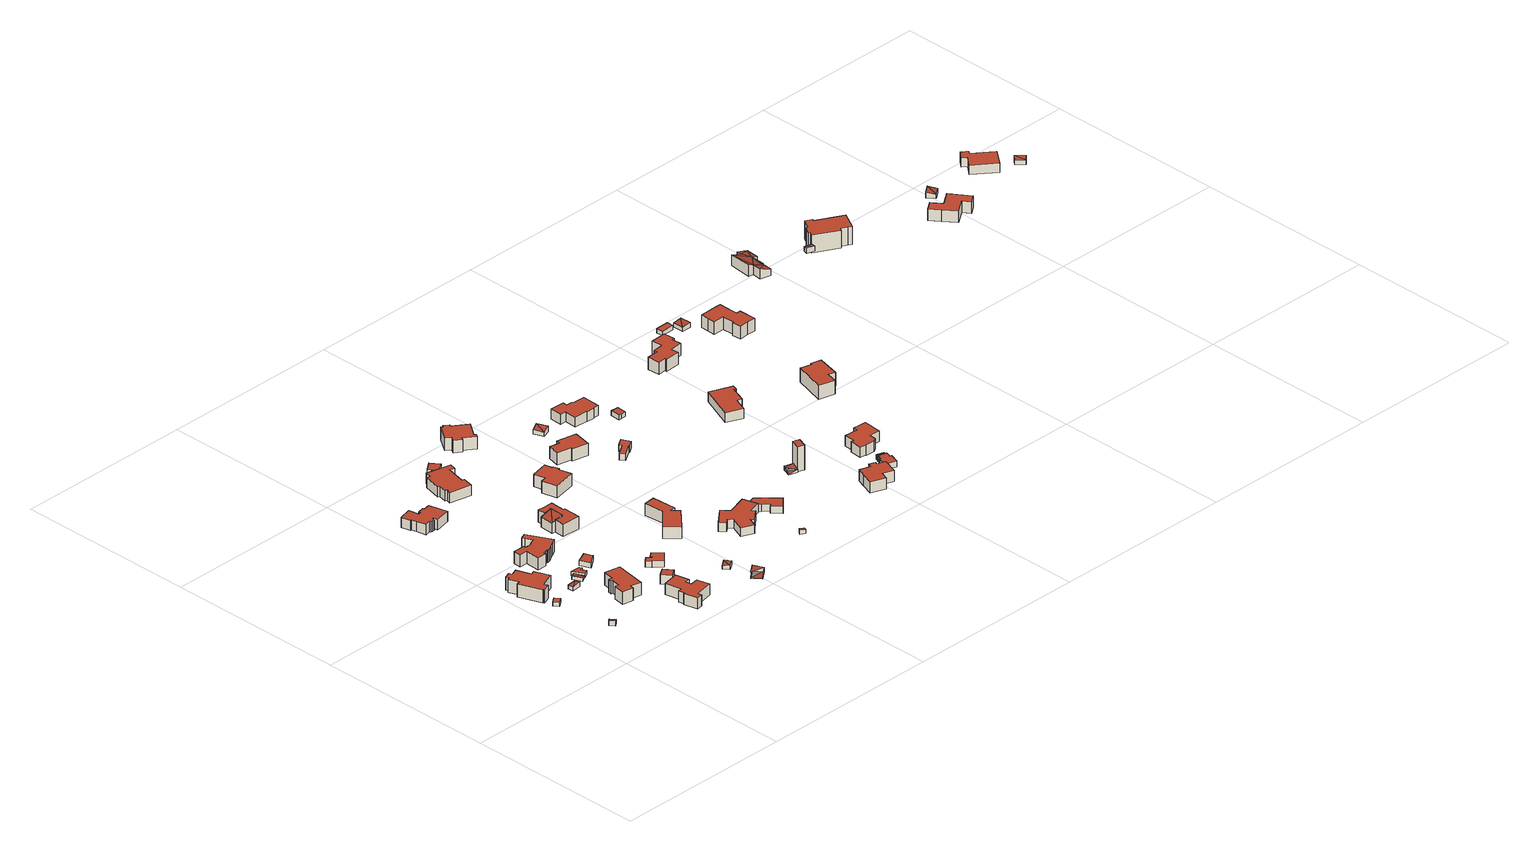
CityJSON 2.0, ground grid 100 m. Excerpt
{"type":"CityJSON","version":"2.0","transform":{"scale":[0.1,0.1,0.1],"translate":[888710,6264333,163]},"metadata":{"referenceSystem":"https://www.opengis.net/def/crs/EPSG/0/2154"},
"CityObjects":{
"building1":{"type":"Building","attributes":{"class":"Building"},"children":["building1-1"]},
"building1-1":{"type":"BuildingPart","parents":["building1"],"geometry":[{"type":"Solid","lod":"2.2","boundaries":[[[[0,1,2]],[[3,2,1]],[[4,5,6,7]],[[3,1,6,7]],[[1,0,5,6]],[[0,2,4,5]],[[2,3,7,4]]]],"semantics":{"surfaces":[{"type":"RoofSurface","rf_azimuth":34.79,"rf_slope":17.18},{"type":"GroundSurface"},{"type":"WallSurface","on_footprint_edge":true}],"values":[[0,0,1,2,2,2,2]]}}]},
"building2":{"type":"Building","attributes":{"class":"Building"},"children":["building2-1"]},
"building2-1":{"type":"BuildingPart","parents":["building2"],"geometry":[{"type":"Solid","lod":"2.2","boundaries":[[[[8,9,10,11]],[[12,13,14,15]],[[15,14,10,11]],[[14,13,9,10]],[[13,12,8,9]],[[12,15,11,8]]]],"semantics":{"surfaces":[{"type":"GroundSurface"},{"type":"RoofSurface"},{"type":"WallSurface","on_footprint_edge":true}],"values":[[0,1,2,2,2,2]]}}]},
"building3":{"type":"Building","attributes":{"class":"Building"},"children":["building3-1"]},
"building3-1":{"type":"BuildingPart","parents":["building3"],"geometry":[{"type":"Solid","lod":"2.2","boundaries":[[[[16,17,18,19,20,21,22,23,24,25,26,27,28,29,30,31,32]],[[33,34,35,36,37,38,39,40,41,42,43,44,45,46,47,48,49]],[[49,48,31,32]],[[48,47,30,31]],[[47,46,29,30]],[[46,45,28,29]],[[45,44,27,28]],[[44,43,26,27]],[[43,42,25,26]],[[42,41,24,25]],[[41,40,23,24]],[[40,39,22,23]],[[39,38,21,22]],[[38,37,20,21]],[[37,36,19,20]],[[36,35,18,19]],[[35,34,17,18]],[[34,33,16,17]],[[33,49,32,16]]]],"semantics":{"surfaces":[{"type":"GroundSurface"},{"type":"RoofSurface"},{"type":"WallSurface","on_footprint_edge":true}],"values":[[0,1,2,2,2,2,2,2,2,2,2,2,2,2,2,2,2,2,2]]}}]},
"building4":{"type":"Building","attributes":{"class":"Building"},"children":["building4-1"]},
"building4-1":{"type":"BuildingPart","parents":["building4"],"geometry":[{"type":"Solid","lod":"2.2","boundaries":[[[[50,51,52]],[[53,50,52]],[[54,55,56,57]],[[52,51,56,57]],[[51,50,55,56]],[[50,53,54,55]],[[53,52,57,54]]]],"semantics":{"surfaces":[{"type":"RoofSurface","rf_azimuth":26.37,"rf_slope":1.78},{"type":"GroundSurface"},{"type":"WallSurface","on_footprint_edge":true}],"values":[[0,0,1,2,2,2,2]]}}]},
"building5":{"type":"Building","attributes":{"class":"Building"},"children":["building5-1"]},
"building5-1":{"type":"BuildingPart","parents":["building5"],"geometry":[{"type":"Solid","lod":"2.2","boundaries":[[[[58,59,60,61,62,63,64,65,66,67,68,69]],[[70,71,72,73,74,75,76,77,78,79,80,81]],[[81,80,68,69]],[[80,79,67,68]],[[79,78,66,67]],[[78,77,65,66]],[[77,76,64,65]],[[76,75,63,64]],[[75,74,62,63]],[[74,73,61,62]],[[73,72,60,61]],[[72,71,59,60]],[[71,70,58,59]],[[70,81,69,58]]]],"semantics":{"surfaces":[{"type":"GroundSurface"},{"type":"RoofSurface"},{"type":"WallSurface","on_footprint_edge":true}],"values":[[0,1,2,2,2,2,2,2,2,2,2,2,2,2]]}}]},
"building6":{"type":"Building","attributes":{"class":"Building"},"children":["building6-1"]},
"building6-1":{"type":"BuildingPart","parents":["building6"],"geometry":[{"type":"Solid","lod":"2.2","boundaries":[[[[82,83,84]],[[85,84,83]],[[86,87,88,89]],[[85,83,88,89]],[[83,82,87,88]],[[82,84,86,87]],[[84,85,89,86]]]],"semantics":{"surfaces":[{"type":"RoofSurface","rf_azimuth":24.28,"rf_slope":8.57},{"type":"GroundSurface"},{"type":"WallSurface","on_footprint_edge":true}],"values":[[0,0,1,2,2,2,2]]}}]},
"building7":{"type":"Building","attributes":{"class":"Building"},"children":["building7-1"]},
"building7-1":{"type":"BuildingPart","parents":["building7"],"geometry":[{"type":"Solid","lod":"2.2","boundaries":[[[[90,91,92,93,94,95,96]],[[97,98,99,100,101,102,103]],[[103,102,95,96]],[[102,101,94,95]],[[101,100,93,94]],[[100,99,92,93]],[[99,98,91,92]],[[98,97,90,91]],[[97,103,96,90]]]],"semantics":{"surfaces":[{"type":"GroundSurface"},{"type":"RoofSurface"},{"type":"WallSurface","on_footprint_edge":true}],"values":[[0,1,2,2,2,2,2,2,2]]}}]},
"building8":{"type":"Building","attributes":{"class":"Building"},"children":["building8-1"]},
"building8-1":{"type":"BuildingPart","parents":["building8"],"geometry":[{"type":"Solid","lod":"2.2","boundaries":[[[[104,105,106,107,108,109,110,111,112,113,114,115,116,117]],[[118,119,120,121,122,123,124,125,126,127,128,129,130,131]],[[131,130,116,117]],[[130,129,115,116]],[[129,128,114,115]],[[128,127,113,114]],[[127,126,112,113]],[[126,125,111,112]],[[125,124,110,111]],[[124,123,109,110]],[[123,122,108,109]],[[122,121,107,108]],[[121,120,106,107]],[[120,119,105,106]],[[119,118,104,105]],[[118,131,117,104]]]],"semantics":{"surfaces":[{"type":"GroundSurface"},{"type":"RoofSurface"},{"type":"WallSurface","on_footprint_edge":true}],"values":[[0,1,2,2,2,2,2,2,2,2,2,2,2,2,2,2]]}}]},
"building9":{"type":"Building","attributes":{"class":"Building"},"children":["building9-1"]},
"building9-1":{"type":"BuildingPart","parents":["building9"],"geometry":[{"type":"Solid","lod":"2.2","boundaries":[[[[132,133,134,135,136,137,138,139,140,141,142,143,144,145,146,147,148,149,150,151,152,153,154]],[[155,156,157,158,159,160,161,162,163,164,165,166,167,168,169,170,171,172,173,174,175,176,177]],[[177,176,153,154]],[[176,175,152,153]],[[175,174,151,152]],[[174,173,150,151]],[[173,172,149,150]],[[172,171,148,149]],[[171,170,147,148]],[[170,169,146,147]],[[169,168,145,146]],[[168,167,144,145]],[[167,166,143,144]],[[166,165,142,143]],[[165,164,141,142]],[[164,163,140,141]],[[163,162,139,140]],[[162,161,138,139]],[[161,160,137,138]],[[160,159,136,137]],[[159,158,135,136]],[[158,157,134,135]],[[157,156,133,134]],[[156,155,132,133]],[[155,177,154,132]]]],"semantics":{"surfaces":[{"type":"GroundSurface"},{"type":"RoofSurface"},{"type":"WallSurface","on_footprint_edge":true}],"values":[[0,1,2,2,2,2,2,2,2,2,2,2,2,2,2,2,2,2,2,2,2,2,2,2,2]]}}]},
"building10":{"type":"Building","attributes":{"class":"Building"},"children":["building10-1"]},
"building10-1":{"type":"BuildingPart","parents":["building10"],"geometry":[{"type":"Solid","lod":"2.2","boundaries":[[[[178,179,180,181,182,183,184,185,186,187,188,189,190,191,192,193,194,195,196,197,198]],[[199,200,201,202,203,204,205,206,207,208,209,210,211,212,213,214,215,216,217,218,219]],[[219,218,197,198]],[[218,217,196,197]],[[217,216,195,196]],[[216,215,194,195]],[[215,214,193,194]],[[214,213,192,193]],[[213,212,191,192]],[[212,211,190,191]],[[211,210,189,190]],[[210,209,188,189]],[[209,208,187,188]],[[208,207,186,187]],[[207,206,185,186]],[[206,205,184,185]],[[205,204,183,184]],[[204,203,182,183]],[[203,202,181,182]],[[202,201,180,181]],[[201,200,179,180]],[[200,199,178,179]],[[199,219,198,178]]]],"semantics":{"surfaces":[{"type":"GroundSurface"},{"type":"RoofSurface"},{"type":"WallSurface","on_footprint_edge":true}],"values":[[0,1,2,2,2,2,2,2,2,2,2,2,2,2,2,2,2,2,2,2,2,2,2]]}}]},
"building11":{"type":"Building","attributes":{"class":"Building"},"children":["building11-1"]},
"building11-1":{"type":"BuildingPart","parents":["building11"],"geometry":[{"type":"Solid","lod":"2.2","boundaries":[[[[220,221,222,223,224]],[[225,226,227,228,229]],[[229,228,223,224]],[[228,227,222,223]],[[227,226,221,222]],[[226,225,220,221]],[[225,229,224,220]]]],"semantics":{"surfaces":[{"type":"GroundSurface"},{"type":"RoofSurface"},{"type":"WallSurface","on_footprint_edge":true}],"values":[[0,1,2,2,2,2,2]]}}]},
"building12":{"type":"Building","attributes":{"class":"Building"},"children":["building12-1"]},
"building12-1":{"type":"BuildingPart","parents":["building12"],"geometry":[{"type":"Solid","lod":"2.2","boundaries":[[[[230,231,232,233]],[[234,235,236,237]],[[237,236,232,233]],[[236,235,231,232]],[[235,234,230,231]],[[234,237,233,230]]]],"semantics":{"surfaces":[{"type":"GroundSurface"},{"type":"RoofSurface"},{"type":"WallSurface","on_footprint_edge":true}],"values":[[0,1,2,2,2,2]]}}]},
"building13":{"type":"Building","attributes":{"class":"Building"},"children":["building13-1"]},
"building13-1":{"type":"BuildingPart","parents":["building13"],"geometry":[{"type":"Solid","lod":"2.2","boundaries":[[[[238,239,240,241,242,243,244,245,246,247]],[[248,249,250,251,252,253,254,255,256,257]],[[257,256,246,247]],[[256,255,245,246]],[[255,254,244,245]],[[254,253,243,244]],[[253,252,242,243]],[[252,251,241,242]],[[251,250,240,241]],[[250,249,239,240]],[[249,248,238,239]],[[248,257,247,238]]]],"semantics":{"surfaces":[{"type":"GroundSurface"},{"type":"RoofSurface"},{"type":"WallSurface","on_footprint_edge":true}],"values":[[0,1,2,2,2,2,2,2,2,2,2,2]]}}]},
"building14":{"type":"Building","attributes":{"class":"Building"},"children":["building14-1"]},
"building14-1":{"type":"BuildingPart","parents":["building14"],"geometry":[{"type":"Solid","lod":"2.2","boundaries":[[[[258,259,260]],[[261,258,260]],[[262,263,264,265]],[[260,259,264,265]],[[259,258,263,264]],[[258,261,262,263]],[[261,260,265,262]]]],"semantics":{"surfaces":[{"type":"RoofSurface","rf_azimuth":178.38,"rf_slope":19.47},{"type":"GroundSurface"},{"type":"WallSurface","on_footprint_edge":true}],"values":[[0,0,1,2,2,2,2]]}}]},
"building15":{"type":"Building","attributes":{"class":"Building"},"children":["building15-1"]},
"building15-1":{"type":"BuildingPart","parents":["building15"],"geometry":[{"type":"MultiSurface","lod":"2.2","boundaries":[[[266,267,268]],[[269,270,271]],[[272,273,274,275]],[[271,267,274,275]],[[267,266,273,274]],[[266,269,272,273]],[[269,271,275,272]]],"semantics":{"surfaces":[{"type":"RoofSurface","rf_azimuth":313.79,"rf_slope":7.2},{"type":"RoofSurface","rf_azimuth":120.31,"rf_slope":5.01},{"type":"GroundSurface"},{"type":"WallSurface","on_footprint_edge":true}],"values":[0,1,2,3,3,3,3]}}]},
"building16":{"type":"Building","attributes":{"class":"Building"},"children":["building16-1"]},
"building16-1":{"type":"BuildingPart","parents":["building16"],"geometry":[{"type":"Solid","lod":"2.2","boundaries":[[[[276,277,278]],[[279,276,278]],[[280,281,282,283]],[[278,277,282,283]],[[277,276,281,282]],[[276,279,280,281]],[[279,278,283,280]]]],"semantics":{"surfaces":[{"type":"RoofSurface","rf_azimuth":189.79,"rf_slope":6.04},{"type":"GroundSurface"},{"type":"WallSurface","on_footprint_edge":true}],"values":[[0,0,1,2,2,2,2]]}}]},
"building17":{"type":"Building","attributes":{"class":"Building"},"children":["building17-1"]},
"building17-1":{"type":"BuildingPart","parents":["building17"],"geometry":[{"type":"Solid","lod":"2.2","boundaries":[[[[262,284,285,286,287,288,289,290,291,292,263]],[[293,294,295,296,297,298,299,300,301,302,303]],[[303,302,292,263]],[[302,301,291,292]],[[301,300,290,291]],[[300,299,289,290]],[[299,298,288,289]],[[298,297,287,288]],[[297,296,286,287]],[[296,295,285,286]],[[295,294,284,285]],[[294,293,262,284]],[[293,303,263,262]]]],"semantics":{"surfaces":[{"type":"GroundSurface"},{"type":"RoofSurface"},{"type":"WallSurface","on_footprint_edge":true}],"values":[[0,1,2,2,2,2,2,2,2,2,2,2,2]]}}]},
"building18":{"type":"Building","attributes":{"class":"Building"},"children":["building18-1"]},
"building18-1":{"type":"BuildingPart","parents":["building18"],"geometry":[{"type":"Solid","lod":"2.2","boundaries":[[[[304,305,306,307,308,309,310,311,312,313,314,315,316,317]],[[318,319,320,321,322,323,324,325,326,327,328,329,330,331]],[[331,330,316,317]],[[330,329,315,316]],[[329,328,314,315]],[[328,327,313,314]],[[327,326,312,313]],[[326,325,311,312]],[[325,324,310,311]],[[324,323,309,310]],[[323,322,308,309]],[[322,321,307,308]],[[321,320,306,307]],[[320,319,305,306]],[[319,318,304,305]],[[318,331,317,304]]]],"semantics":{"surfaces":[{"type":"GroundSurface"},{"type":"RoofSurface"},{"type":"WallSurface","on_footprint_edge":true}],"values":[[0,1,2,2,2,2,2,2,2,2,2,2,2,2,2,2]]}}]},
"building19":{"type":"Building","attributes":{"class":"Building"},"children":["building19-1"]},
"building19-1":{"type":"BuildingPart","parents":["building19"],"geometry":[{"type":"Solid","lod":"2.2","boundaries":[[[[332,333,334,335,336,337,338,339]],[[340,341,342,343,344,345,346,347]],[[347,346,338,339]],[[346,345,337,338]],[[345,344,336,337]],[[344,343,335,336]],[[343,342,334,335]],[[342,341,333,334]],[[341,340,332,333]],[[340,347,339,332]]]],"semantics":{"surfaces":[{"type":"GroundSurface"},{"type":"RoofSurface"},{"type":"WallSurface","on_footprint_edge":true}],"values":[[0,1,2,2,2,2,2,2,2,2]]}}]},
"building20":{"type":"Building","attributes":{"class":"Building"},"children":["building20-1"]},
"building20-1":{"type":"BuildingPart","parents":["building20"],"geometry":[{"type":"Solid","lod":"2.2","boundaries":[[[[348,349,350,351,352,353,354,355]],[[356,357,358,359,360,361,362,363]],[[363,362,354,355]],[[362,361,353,354]],[[361,360,352,353]],[[360,359,351,352]],[[359,358,350,351]],[[358,357,349,350]],[[357,356,348,349]],[[356,363,355,348]]]],"semantics":{"surfaces":[{"type":"GroundSurface"},{"type":"RoofSurface"},{"type":"WallSurface","on_footprint_edge":true}],"values":[[0,1,2,2,2,2,2,2,2,2]]}}]},
"building21":{"type":"Building","attributes":{"class":"Building"},"children":["building21-1"]},
"building21-1":{"type":"BuildingPart","parents":["building21"],"geometry":[{"type":"Solid","lod":"2.2","boundaries":[[[[364,365,366,367,368,369,370,371,372,373]],[[374,375,376,377,378,379,380,381,382,383]],[[383,382,372,373]],[[382,381,371,372]],[[381,380,370,371]],[[380,379,369,370]],[[379,378,368,369]],[[378,377,367,368]],[[377,376,366,367]],[[376,375,365,366]],[[375,374,364,365]],[[374,383,373,364]]]],"semantics":{"surfaces":[{"type":"GroundSurface"},{"type":"RoofSurface"},{"type":"WallSurface","on_footprint_edge":true}],"values":[[0,1,2,2,2,2,2,2,2,2,2,2]]}}]},
"building22":{"type":"Building","attributes":{"class":"Building"},"children":["building22-1"]},
"building22-1":{"type":"BuildingPart","parents":["building22"],"geometry":[{"type":"Solid","lod":"2.2","boundaries":[[[[384,385,386,387,388,389,390,391,392,393,394,395,396,397]],[[398,399,400,401,402,403,404,405,406,407,408,409,410,411]],[[411,410,396,397]],[[410,409,395,396]],[[409,408,394,395]],[[408,407,393,394]],[[407,406,392,393]],[[406,405,391,392]],[[405,404,390,391]],[[404,403,389,390]],[[403,402,388,389]],[[402,401,387,388]],[[401,400,386,387]],[[400,399,385,386]],[[399,398,384,385]],[[398,411,397,384]]]],"semantics":{"surfaces":[{"type":"GroundSurface"},{"type":"RoofSurface"},{"type":"WallSurface","on_footprint_edge":true}],"values":[[0,1,2,2,2,2,2,2,2,2,2,2,2,2,2,2]]}}]},
"building23":{"type":"Building","attributes":{"class":"Building"},"children":["building23-1"]},
"building23-1":{"type":"BuildingPart","parents":["building23"],"geometry":[{"type":"Solid","lod":"2.2","boundaries":[[[[412,413,414,415,416,417,418,419,420,421,422,423,424,425]],[[426,427,428,429,430,431,432,433,434,435,436,437,438,439]],[[439,438,424,425]],[[438,437,423,424]],[[437,436,422,423]],[[436,435,421,422]],[[435,434,420,421]],[[434,433,419,420]],[[433,432,418,419]],[[432,431,417,418]],[[431,430,416,417]],[[430,429,415,416]],[[429,428,414,415]],[[428,427,413,414]],[[427,426,412,413]],[[426,439,425,412]]]],"semantics":{"surfaces":[{"type":"GroundSurface"},{"type":"RoofSurface"},{"type":"WallSurface","on_footprint_edge":true}],"values":[[0,1,2,2,2,2,2,2,2,2,2,2,2,2,2,2]]}}]},
"building24":{"type":"Building","attributes":{"class":"Building"},"children":["building24-1"]},
"building24-1":{"type":"BuildingPart","parents":["building24"],"geometry":[{"type":"Solid","lod":"2.2","boundaries":[[[[440,441,442]],[[443,442,441]],[[444,445,446,447]],[[443,441,446,447]],[[441,440,445,446]],[[440,442,444,445]],[[442,443,447,444]]]],"semantics":{"surfaces":[{"type":"RoofSurface","rf_azimuth":66.04,"rf_slope":9.91},{"type":"GroundSurface"},{"type":"WallSurface","on_footprint_edge":true}],"values":[[0,0,1,2,2,2,2]]}}]},
"building25":{"type":"Building","attributes":{"class":"Building"},"children":["building25-1"]},
"building25-1":{"type":"BuildingPart","parents":["building25"],"geometry":[{"type":"Solid","lod":"2.2","boundaries":[[[[448,449,450,451,452,453,454,455]],[[456,457,458,459,460,461,462,463]],[[463,462,454,455]],[[462,461,453,454]],[[461,460,452,453]],[[460,459,451,452]],[[459,458,450,451]],[[458,457,449,450]],[[457,456,448,449]],[[456,463,455,448]]]],"semantics":{"surfaces":[{"type":"GroundSurface"},{"type":"RoofSurface"},{"type":"WallSurface","on_footprint_edge":true}],"values":[[0,1,2,2,2,2,2,2,2,2]]}}]},
"building26":{"type":"Building","attributes":{"class":"Building"},"children":["building26-1"]},
"building26-1":{"type":"BuildingPart","parents":["building26"],"geometry":[{"type":"Solid","lod":"2.2","boundaries":[[[[464,465,466,467,468,469,470,471,472,473,474]],[[475,476,477,478,479,480,481,482,483,484,485]],[[485,484,473,474]],[[484,483,472,473]],[[483,482,471,472]],[[482,481,470,471]],[[481,480,469,470]],[[480,479,468,469]],[[479,478,467,468]],[[478,477,466,467]],[[477,476,465,466]],[[476,475,464,465]],[[475,485,474,464]]]],"semantics":{"surfaces":[{"type":"GroundSurface"},{"type":"RoofSurface"},{"type":"WallSurface","on_footprint_edge":true}],"values":[[0,1,2,2,2,2,2,2,2,2,2,2,2]]}}]},
"building27":{"type":"Building","attributes":{"class":"Building"},"children":["building27-1"]},
"building27-1":{"type":"BuildingPart","parents":["building27"],"geometry":[{"type":"Solid","lod":"2.2","boundaries":[[[[486,487,488]],[[489,486,488]],[[490,491,492,493]],[[488,487,492,493]],[[487,486,491,492]],[[486,489,490,491]],[[489,488,493,490]]]],"semantics":{"surfaces":[{"type":"RoofSurface","rf_azimuth":203.15,"rf_slope":11.55},{"type":"GroundSurface"},{"type":"WallSurface","on_footprint_edge":true}],"values":[[0,0,1,2,2,2,2]]}}]},
"building28":{"type":"Building","attributes":{"class":"Building"},"children":["building28-1"]},
"building28-1":{"type":"BuildingPart","parents":["building28"],"geometry":[{"type":"Solid","lod":"2.2","boundaries":[[[[494,495,496,497,498,499,500,501]],[[502,503,504,505,506,507,508,509]],[[509,508,500,501]],[[508,507,499,500]],[[507,506,498,499]],[[506,505,497,498]],[[505,504,496,497]],[[504,503,495,496]],[[503,502,494,495]],[[502,509,501,494]]]],"semantics":{"surfaces":[{"type":"GroundSurface"},{"type":"RoofSurface"},{"type":"WallSurface","on_footprint_edge":true}],"values":[[0,1,2,2,2,2,2,2,2,2]]}}]},
"building29":{"type":"Building","attributes":{"class":"Building"},"children":["building29-1"]},
"building29-1":{"type":"BuildingPart","parents":["building29"],"geometry":[{"type":"Solid","lod":"2.2","boundaries":[[[[510,511,512,513,514,515,516,517,518,519,520,521,522,523]],[[524,525,526,527,528,529,530,531,532,533,534,535,536,537]],[[537,536,522,523]],[[536,535,521,522]],[[535,534,520,521]],[[534,533,519,520]],[[533,532,518,519]],[[532,531,517,518]],[[531,530,516,517]],[[530,529,515,516]],[[529,528,514,515]],[[528,527,513,514]],[[527,526,512,513]],[[526,525,511,512]],[[525,524,510,511]],[[524,537,523,510]]]],"semantics":{"surfaces":[{"type":"GroundSurface"},{"type":"RoofSurface"},{"type":"WallSurface","on_footprint_edge":true}],"values":[[0,1,2,2,2,2,2,2,2,2,2,2,2,2,2,2]]}}]},
"building30":{"type":"Building","attributes":{"class":"Building"},"children":["building30-1"]},
"building30-1":{"type":"BuildingPart","parents":["building30"],"geometry":[{"type":"MultiSurface","lod":"2.2","boundaries":[[[538,539,540]],[[538,540,541]],[[542,543,544]],[[545,546,547,548,542]],[[540,548,542]],[[540,539,547,548]],[[539,538,546,547]],[[538,541,545,546]],[[541,542,545]]],"semantics":{"surfaces":[{"type":"RoofSurface","rf_azimuth":244.99,"rf_slope":9.13},{"type":"RoofSurface","rf_azimuth":158.27,"rf_slope":12.12},{"type":"GroundSurface"},{"type":"WallSurface","on_footprint_edge":true}],"values":[0,0,1,2,3,3,3,3,3]}}]},
"building31":{"type":"Building","attributes":{"class":"Building"},"children":["building31-1"]},
"building31-1":{"type":"BuildingPart","parents":["building31"],"geometry":[{"type":"Solid","lod":"2.2","boundaries":[[[[549,550,551,552]],[[553,554,555,556]],[[556,555,551,552]],[[555,554,550,551]],[[554,553,549,550]],[[553,556,552,549]]]],"semantics":{"surfaces":[{"type":"GroundSurface"},{"type":"RoofSurface"},{"type":"WallSurface","on_footprint_edge":true}],"values":[[0,1,2,2,2,2]]}}]},
"building32":{"type":"Building","attributes":{"class":"Building"},"children":["building32-1"]},
"building32-1":{"type":"BuildingPart","parents":["building32"],"geometry":[{"type":"Solid","lod":"2.2","boundaries":[[[[557,558,559,560,561,562,563,564,565,566,567]],[[568,569,570,571,572,573,574,575,576,577,578]],[[578,577,566,567]],[[577,576,565,566]],[[576,575,564,565]],[[575,574,563,564]],[[574,573,562,563]],[[573,572,561,562]],[[572,571,560,561]],[[571,570,559,560]],[[570,569,558,559]],[[569,568,557,558]],[[568,578,567,557]]]],"semantics":{"surfaces":[{"type":"GroundSurface"},{"type":"RoofSurface"},{"type":"WallSurface","on_footprint_edge":true}],"values":[[0,1,2,2,2,2,2,2,2,2,2,2,2]]}}]},
"building33":{"type":"Building","attributes":{"class":"Building"},"children":["building33-1"]},
"building33-1":{"type":"BuildingPart","parents":["building33"],"geometry":[{"type":"Solid","lod":"2.2","boundaries":[[[[579,580,581,582,583]],[[584,585,586,587,588]],[[588,587,582,583]],[[587,586,581,582]],[[586,585,580,581]],[[585,584,579,580]],[[584,588,583,579]]]],"semantics":{"surfaces":[{"type":"GroundSurface"},{"type":"RoofSurface"},{"type":"WallSurface","on_footprint_edge":true}],"values":[[0,1,2,2,2,2,2]]}}]},
"building34":{"type":"Building","attributes":{"class":"Building"},"children":["building34-1"]},
"building34-1":{"type":"BuildingPart","parents":["building34"],"geometry":[{"type":"Solid","lod":"2.2","boundaries":[[[[589,590,591,592,593,594,595,596,597,598]],[[599,600,601,602,603,604,605,606,607,608]],[[608,607,597,598]],[[607,606,596,597]],[[606,605,595,596]],[[605,604,594,595]],[[604,603,593,594]],[[603,602,592,593]],[[602,601,591,592]],[[601,600,590,591]],[[600,599,589,590]],[[599,608,598,589]]]],"semantics":{"surfaces":[{"type":"GroundSurface"},{"type":"RoofSurface"},{"type":"WallSurface","on_footprint_edge":true}],"values":[[0,1,2,2,2,2,2,2,2,2,2,2]]}}]},
"building35":{"type":"Building","attributes":{"class":"Building"},"children":["building35-1"]},
"building35-1":{"type":"BuildingPart","parents":["building35"],"geometry":[{"type":"Solid","lod":"2.2","boundaries":[[[[609,610,611]],[[612,609,611]],[[613,612,611]],[[611,614,613]],[[615,616,617,618,619,620]],[[611,610,619,620]],[[610,609,618,619]],[[609,612,617,618]],[[612,613,616,617]],[[613,614,615,616]],[[614,611,620,615]]]],"semantics":{"surfaces":[{"type":"RoofSurface","rf_azimuth":76.51,"rf_slope":11.35},{"type":"GroundSurface"},{"type":"WallSurface","on_footprint_edge":true}],"values":[[0,0,0,0,1,2,2,2,2,2,2]]}}]},
"building36":{"type":"Building","attributes":{"class":"Building"},"children":["building36-1"]},
"building36-1":{"type":"BuildingPart","parents":["building36"],"geometry":[{"type":"Solid","lod":"2.2","boundaries":[[[[621,622,623,624,625,626,627,628,629,630,631,632,633,634]],[[635,636,637,638,639,640,641,642,643,644,645,646,647,648]],[[648,647,633,634]],[[647,646,632,633]],[[646,645,631,632]],[[645,644,630,631]],[[644,643,629,630]],[[643,642,628,629]],[[642,641,627,628]],[[641,640,626,627]],[[640,639,625,626]],[[639,638,624,625]],[[638,637,623,624]],[[637,636,622,623]],[[636,635,621,622]],[[635,648,634,621]]]],"semantics":{"surfaces":[{"type":"GroundSurface"},{"type":"RoofSurface"},{"type":"WallSurface","on_footprint_edge":true}],"values":[[0,1,2,2,2,2,2,2,2,2,2,2,2,2,2,2]]}}]},
"building37":{"type":"Building","attributes":{"class":"Building"},"children":["building37-1"]},
"building37-1":{"type":"BuildingPart","parents":["building37"],"geometry":[{"type":"Solid","lod":"2.2","boundaries":[[[[649,650,651,652,653,654,655,656]],[[657,658,659,660,661,662,663,664]],[[664,663,655,656]],[[663,662,654,655]],[[662,661,653,654]],[[661,660,652,653]],[[660,659,651,652]],[[659,658,650,651]],[[658,657,649,650]],[[657,664,656,649]]]],"semantics":{"surfaces":[{"type":"GroundSurface"},{"type":"RoofSurface"},{"type":"WallSurface","on_footprint_edge":true}],"values":[[0,1,2,2,2,2,2,2,2,2]]}}]},
"building38":{"type":"Building","attributes":{"class":"Building"},"children":["building38-1"]},
"building38-1":{"type":"BuildingPart","parents":["building38"],"geometry":[{"type":"Solid","lod":"2.2","boundaries":[[[[665,666,667,668,669,670,671,672,673,674,675,676,677,678]],[[679,680,681,682,683,684,685,686,687,688,689,690,691,692]],[[692,691,677,678]],[[691,690,676,677]],[[690,689,675,676]],[[689,688,674,675]],[[688,687,673,674]],[[687,686,672,673]],[[686,685,671,672]],[[685,684,670,671]],[[684,683,669,670]],[[683,682,668,669]],[[682,681,667,668]],[[681,680,666,667]],[[680,679,665,666]],[[679,692,678,665]]]],"semantics":{"surfaces":[{"type":"GroundSurface"},{"type":"RoofSurface"},{"type":"WallSurface","on_footprint_edge":true}],"values":[[0,1,2,2,2,2,2,2,2,2,2,2,2,2,2,2]]}}]},
"building39":{"type":"Building","attributes":{"class":"Building"},"children":["building39-1"]},
"building39-1":{"type":"BuildingPart","parents":["building39"],"geometry":[{"type":"Solid","lod":"2.2","boundaries":[[[[693,694,695,696,697,698,699,700]],[[701,702,703,704,705,706,707,708]],[[708,707,699,700]],[[707,706,698,699]],[[706,705,697,698]],[[705,704,696,697]],[[704,703,695,696]],[[703,702,694,695]],[[702,701,693,694]],[[701,708,700,693]]]],"semantics":{"surfaces":[{"type":"GroundSurface"},{"type":"RoofSurface"},{"type":"WallSurface","on_footprint_edge":true}],"values":[[0,1,2,2,2,2,2,2,2,2]]}}]},
"building40":{"type":"Building","attributes":{"class":"Building"},"children":["building40-1"]},
"building40-1":{"type":"BuildingPart","parents":["building40"],"geometry":[{"type":"Solid","lod":"2.2","boundaries":[[[[709,710,711,712]],[[713,714,715,716]],[[716,715,711,712]],[[715,714,710,711]],[[714,713,709,710]],[[713,716,712,709]]]],"semantics":{"surfaces":[{"type":"GroundSurface"},{"type":"RoofSurface"},{"type":"WallSurface","on_footprint_edge":true}],"values":[[0,1,2,2,2,2]]}}]},
"building41":{"type":"Building","attributes":{"class":"Building"},"children":["building41-1"]},
"building41-1":{"type":"BuildingPart","parents":["building41"],"geometry":[{"type":"Solid","lod":"2.2","boundaries":[[[[717,718,719]],[[720,717,719]],[[721,722,723,724]],[[719,718,723,724]],[[718,717,722,723]],[[717,720,721,722]],[[720,719,724,721]]]],"semantics":{"surfaces":[{"type":"RoofSurface","rf_azimuth":178.07,"rf_slope":6.08},{"type":"GroundSurface"},{"type":"WallSurface","on_footprint_edge":true}],"values":[[0,0,1,2,2,2,2]]}}]},
"building42":{"type":"Building","attributes":{"class":"Building"},"children":["building42-1"]},
"building42-1":{"type":"BuildingPart","parents":["building42"],"geometry":[{"type":"Solid","lod":"2.2","boundaries":[[[[725,726,727,728,729,730,731,732,733,734,735,736,737,738]],[[739,740,741,742,743,744,745,746,747,748,749,750,751,752]],[[752,751,737,738]],[[751,750,736,737]],[[750,749,735,736]],[[749,748,734,735]],[[748,747,733,734]],[[747,746,732,733]],[[746,745,731,732]],[[745,744,730,731]],[[744,743,729,730]],[[743,742,728,729]],[[742,741,727,728]],[[741,740,726,727]],[[740,739,725,726]],[[739,752,738,725]]]],"semantics":{"surfaces":[{"type":"GroundSurface"},{"type":"RoofSurface"},{"type":"WallSurface","on_footprint_edge":true}],"values":[[0,1,2,2,2,2,2,2,2,2,2,2,2,2,2,2]]}}]},
"building43":{"type":"Building","attributes":{"class":"Building"},"children":["building43-1"]},
"building43-1":{"type":"BuildingPart","parents":["building43"],"geometry":[{"type":"Solid","lod":"2.2","boundaries":[[[[753,754,755]],[[756,753,757]],[[758,759,756]],[[760,758,757]],[[756,757,758]],[[755,757,753]],[[761,762,757]],[[761,755,763]],[[761,757,755]],[[764,763,765]],[[755,765,763]],[[766,767,768,769,770,771,772,773,774,775,776,777,778]],[[755,754,777,778]],[[754,753,776,777]],[[753,756,775,776]],[[756,759,774,775]],[[759,758,773,774]],[[758,760,772,773]],[[760,757,771,772]],[[757,762,770,771]],[[762,761,769,770]],[[761,763,768,769]],[[763,764,767,768]],[[764,765,766,767]],[[765,755,778,766]]]],"semantics":{"surfaces":[{"type":"RoofSurface","rf_azimuth":359.54,"rf_slope":18},{"type":"GroundSurface"},{"type":"WallSurface","on_footprint_edge":true}],"values":[[0,0,0,0,0,0,0,0,0,0,0,1,2,2,2,2,2,2,2,2,2,2,2,2,2]]}}]},
"building44":{"type":"Building","attributes":{"class":"Building"},"children":["building44-1"]},
"building44-1":{"type":"BuildingPart","parents":["building44"],"geometry":[{"type":"Solid","lod":"2.2","boundaries":[[[[779,780,781]],[[782,781,780]],[[783,784,785,786]],[[782,780,785,786]],[[780,779,784,785]],[[779,781,783,784]],[[781,782,786,783]]]],"semantics":{"surfaces":[{"type":"RoofSurface","rf_azimuth":72.57,"rf_slope":11.85},{"type":"GroundSurface"},{"type":"WallSurface","on_footprint_edge":true}],"values":[[0,0,1,2,2,2,2]]}}]},
"building45":{"type":"Building","attributes":{"class":"Building"},"children":["building45-1"]},
"building45-1":{"type":"BuildingPart","parents":["building45"],"geometry":[{"type":"Solid","lod":"2.2","boundaries":[[[[787,788,789,790,791,792,793,794,795,796,797,798,799,800,801]],[[802,803,804,805,806,807,808,809,810,811,812,813,814,815,816]],[[816,815,800,801]],[[815,814,799,800]],[[814,813,798,799]],[[813,812,797,798]],[[812,811,796,797]],[[811,810,795,796]],[[810,809,794,795]],[[809,808,793,794]],[[808,807,792,793]],[[807,806,791,792]],[[806,805,790,791]],[[805,804,789,790]],[[804,803,788,789]],[[803,802,787,788]],[[802,816,801,787]]]],"semantics":{"surfaces":[{"type":"GroundSurface"},{"type":"RoofSurface"},{"type":"WallSurface","on_footprint_edge":true}],"values":[[0,1,2,2,2,2,2,2,2,2,2,2,2,2,2,2,2]]}}]},
"building46":{"type":"Building","attributes":{"class":"Building"},"children":["building46-1"]},
"building46-1":{"type":"BuildingPart","parents":["building46"],"geometry":[{"type":"Solid","lod":"2.2","boundaries":[[[[817,818,819,820,821,822,823,824,825]],[[826,827,828,829,830,831,832,833,834]],[[834,833,824,825]],[[833,832,823,824]],[[832,831,822,823]],[[831,830,821,822]],[[830,829,820,821]],[[829,828,819,820]],[[828,827,818,819]],[[827,826,817,818]],[[826,834,825,817]]]],"semantics":{"surfaces":[{"type":"GroundSurface"},{"type":"RoofSurface"},{"type":"WallSurface","on_footprint_edge":true}],"values":[[0,1,2,2,2,2,2,2,2,2,2]]}}]},
"building47":{"type":"Building","attributes":{"class":"Building"},"children":["building47-1"]},
"building47-1":{"type":"BuildingPart","parents":["building47"],"geometry":[{"type":"Solid","lod":"2.2","boundaries":[[[[835,836,837]],[[838,837,836]],[[839,840,841,842]],[[838,836,841,842]],[[836,835,840,841]],[[835,837,839,840]],[[837,838,842,839]]]],"semantics":{"surfaces":[{"type":"RoofSurface","rf_azimuth":307.77,"rf_slope":13.3},{"type":"GroundSurface"},{"type":"WallSurface","on_footprint_edge":true}],"values":[[0,0,1,2,2,2,2]]}}]},
"building48":{"type":"Building","attributes":{"class":"Building"},"children":["building48-1"]},
"building48-1":{"type":"BuildingPart","parents":["building48"],"geometry":[{"type":"Solid","lod":"2.2","boundaries":[[[[843,844,845,846,847,848,849,850,851]],[[852,853,854,855,856,857,858,859,860]],[[860,859,850,851]],[[859,858,849,850]],[[858,857,848,849]],[[857,856,847,848]],[[856,855,846,847]],[[855,854,845,846]],[[854,853,844,845]],[[853,852,843,844]],[[852,860,851,843]]]],"semantics":{"surfaces":[{"type":"GroundSurface"},{"type":"RoofSurface"},{"type":"WallSurface","on_footprint_edge":true}],"values":[[0,1,2,2,2,2,2,2,2,2,2]]}}]},
"building49":{"type":"Building","attributes":{"class":"Building"},"children":["building49-1"]},
"building49-1":{"type":"BuildingPart","parents":["building49"],"geometry":[{"type":"Solid","lod":"2.2","boundaries":[[[[861,862,863]],[[864,861,863]],[[865,866,867,868]],[[863,862,867,868]],[[862,861,866,867]],[[861,864,865,866]],[[864,863,868,865]]]],"semantics":{"surfaces":[{"type":"RoofSurface","rf_azimuth":225.47,"rf_slope":12.48},{"type":"GroundSurface"},{"type":"WallSurface","on_footprint_edge":true}],"values":[[0,0,1,2,2,2,2]]}}]}
},
"vertices":[
[138,249,87],[116,230,96],[159,222,87],[136,203,96],[159,222,70],[138,249,70],[116,230,70],[136,203,70],
[86,570,66],[56,547,66],[77,519,66],[108,542,66],[86,570,88],[56,547,88],[77,519,88],[108,542,88],
[9,737,54],[57,611,54],[61,613,54],[64,606,54],[105,623,54],[103,630,54],[97,646,54],[177,678,54],[145,760,54],[122,752,54],[94,830,54],[55,815,54],[49,833,54],[17,821,54],[23,803,54],[9,798,54],[30,743,54],[9,737,127],[57,611,127],[61,613,127],[64,606,127],[105,623,127],[103,630,127],[97,646,127],[177,678,127],[145,760,127],[122,752,127],[94,830,127],[55,815,127],[49,833,127],[17,821,127],[23,803,127],[9,798,127],[30,743,127],
[282,619,76],[231,612,78],[235,584,78],[287,592,77],[287,592,54],[282,619,54],[231,612,54],[235,584,54],
[470,504,48],[386,520,48],[375,460,48],[354,463,48],[351,443,48],[360,442,48],[352,394,48],[330,398,48],[320,336,48],[380,327,48],[383,344,48],[442,334,48],[470,504,120],[386,520,120],[375,460,120],[354,463,120],[351,443,120],[360,442,120],[352,394,120],[330,398,120],[320,336,120],[380,327,120],[383,344,120],[442,334,120],
[335,679,66],[308,665,70],[359,632,65],[332,617,70],[359,632,50],[335,679,50],[308,665,50],[332,617,50],
[385,679,42],[401,687,42],[394,700,42],[373,700,42],[340,701,42],[374,641,42],[399,655,42],[385,679,65],[401,687,65],[394,700,65],[373,700,65],[340,701,65],[374,641,65],[399,655,65],
[541,163,51],[518,158,51],[525,125,51],[521,125,51],[537,50,51],[572,57,51],[568,77,51],[668,97,51],[652,168,51],[607,159,51],[601,190,51],[628,195,51],[612,270,51],[522,252,51],[541,163,113],[518,158,113],[525,125,113],[521,125,113],[537,50,113],[572,57,113],[568,77,113],[668,97,113],[652,168,113],[607,159,113],[601,190,113],[628,195,113],[612,270,113],[522,252,113],
[394,1008,16],[365,994,16],[352,987,16],[337,986,16],[323,986,16],[323,999,16],[258,1000,16],[256,957,16],[299,957,16],[296,877,16],[348,878,16],[347,890,16],[361,891,16],[375,896,16],[377,891,16],[392,895,16],[409,904,16],[407,907,16],[439,921,16],[469,938,16],[401,1073,16],[369,1058,16],[375,1046,16],[394,1008,84],[365,994,84],[352,987,84],[337,986,84],[323,986,84],[323,999,84],[258,1000,84],[256,957,84],[299,957,84],[296,877,84],[348,878,84],[347,890,84],[361,891,84],[375,896,84],[377,891,84],[392,895,84],[409,904,84],[407,907,84],[439,921,84],[469,938,84],[401,1073,84],[369,1058,84],[375,1046,84],
[185,1482,15],[193,1479,15],[202,1481,15],[207,1487,15],[208,1495,15],[215,1497,15],[220,1473,15],[305,1491,15],[279,1592,15],[241,1583,15],[239,1593,15],[204,1585,15],[206,1575,15],[191,1572,15],[180,1629,15],[112,1612,15],[124,1560,15],[130,1561,15],[137,1534,15],[149,1481,15],[179,1489,15],[185,1482,73],[193,1479,73],[202,1481,73],[207,1487,73],[208,1495,73],[215,1497,73],[220,1473,73],[305,1491,73],[279,1592,73],[241,1583,73],[239,1593,73],[204,1585,73],[206,1575,73],[191,1572,73],[180,1629,73],[112,1612,73],[124,1560,73],[130,1561,73],[137,1534,73],[149,1481,73],[179,1489,73],
[511,743,36],[499,771,36],[437,743,36],[462,687,36],[518,726,36],[511,743,64],[499,771,64],[437,743,64],[462,687,64],[518,726,64],
[652,318,50],[617,365,50],[576,336,50],[611,289,50],[652,318,102],[617,365,102],[576,336,102],[611,289,102],
[717,448,32],[768,499,32],[723,545,32],[695,519,32],[701,513,32],[697,509,32],[676,532,32],[655,513,32],[677,490,32],[675,488,32],[717,448,67],[768,499,67],[723,545,67],[695,519,67],[701,513,67],[697,509,67],[676,532,67],[655,513,67],[677,490,67],[675,488,67],
[646,1135,91],[584,1139,69],[582,1062,69],[644,1059,91],[644,1059,13],[646,1135,13],[584,1139,13],[582,1062,13],
[992,48,83],[957,95,90],[907,56,91],[942,10,63],[992,48,62],[907,56,58],[942,10,56],[992,48,56],[957,95,56],[907,56,56],
[900,185,74],[932,207,77],[910,239,76],[876,217,72],[876,217,52],[900,185,52],[932,207,52],[910,239,52],
[600,1061,13],[597,1004,13],[699,1001,13],[702,1097,13],[692,1098,13],[695,1177,13],[647,1178,13],[607,1180,13],[606,1138,13],[644,1059,82],[600,1061,82],[597,1004,82],[699,1001,82],[702,1097,82],[692,1098,82],[695,1177,82],[647,1178,82],[607,1180,82],[606,1138,82],[646,1135,82],
[438,1638,6],[450,1636,6],[443,1610,6],[563,1584,6],[577,1646,6],[563,1649,6],[588,1752,6],[616,1746,6],[624,1782,6],[489,1814,6],[482,1780,6],[463,1784,6],[439,1687,6],[449,1685,6],[438,1638,63],[450,1636,63],[443,1610,63],[563,1584,63],[577,1646,63],[563,1649,63],[588,1752,63],[616,1746,63],[624,1782,63],[489,1814,63],[482,1780,63],[463,1784,63],[439,1687,63],[449,1685,63],
[610,1880,6],[608,1878,6],[594,1898,6],[547,1865,6],[561,1845,6],[558,1843,6],[578,1815,6],[631,1851,6],[610,1880,35],[608,1878,35],[594,1898,35],[547,1865,35],[561,1845,35],[558,1843,35],[578,1815,35],[631,1851,35],
[907,643,23],[969,576,23],[1069,683,23],[1037,716,23],[1067,719,23],[1057,853,23],[995,848,23],[1003,739,23],[907,643,89],[969,576,89],[1069,683,89],[1037,716,89],[1067,719,89],[1057,853,89],[995,848,89],[1003,739,89],
[916,1349,28],[923,1350,28],[916,1382,28],[908,1380,28],[898,1424,28],[802,1402,28],[816,1339,28],[787,1333,28],[806,1250,28],[933,1278,28],[916,1349,97],[923,1350,97],[916,1382,97],[908,1380,97],[898,1424,97],[802,1402,97],[816,1339,97],[787,1333,97],[806,1250,97],[933,1278,97],
[1203,554,38],[1118,479,38],[1145,451,38],[1170,472,38],[1192,447,38],[1160,371,38],[1226,343,38],[1245,390,38],[1260,374,38],[1320,426,38],[1304,444,38],[1374,464,38],[1350,546,38],[1240,513,38],[1203,554,87],[1118,479,87],[1145,451,87],[1170,472,87],[1192,447,87],[1160,371,87],[1226,343,87],[1245,390,87],[1260,374,87],[1320,426,87],[1304,444,87],[1374,464,87],[1350,546,87],[1240,513,87],
[800,2022,21],[743,1939,21],[772,1920,21],[757,1896,21],[795,1869,21],[801,1880,21],[863,1838,21],[874,1855,21],[863,1862,21],[918,1940,21],[840,1995,21],[847,2005,21],[818,2025,21],[811,2015,21],[800,2022,91],[743,1939,91],[772,1920,91],[757,1896,91],[795,1869,91],[801,1880,91],[863,1838,91],[874,1855,91],[863,1862,91],[918,1940,91],[840,1995,91],[847,2005,91],[818,2025,91],[811,2015,91],
[1373,190,68],[1362,173,71],[1395,176,68],[1385,158,72],[1395,176,47],[1373,190,47],[1362,173,47],[1385,158,47],
[1091,1426,31],[1180,1408,31],[1200,1509,31],[1091,1531,31],[1087,1508,31],[1031,1520,31],[1017,1454,31],[1093,1437,31],[1091,1426,98],[1180,1408,98],[1200,1509,98],[1091,1531,98],[1087,1508,98],[1031,1520,98],[1017,1454,98],[1093,1437,98],
[1403,410,44],[1445,366,44],[1499,418,44],[1428,495,44],[1426,493,44],[1399,521,44],[1361,510,44],[1374,464,44],[1384,452,44],[1385,454,44],[1416,422,44],[1403,410,82],[1445,366,82],[1499,418,82],[1428,495,82],[1426,493,82],[1399,521,82],[1361,510,82],[1374,464,82],[1384,452,82],[1385,454,82],[1416,422,82],
[1179,1753,59],[1139,1736,50],[1161,1682,49],[1203,1698,59],[1203,1698,26],[1179,1753,26],[1139,1736,26],[1161,1682,26],
[1255,1274,30],[1273,1247,30],[1335,1289,30],[1338,1285,30],[1372,1308,30],[1349,1357,30],[1307,1328,30],[1316,1315,30],[1255,1274,68],[1273,1247,68],[1335,1289,68],[1338,1285,68],[1372,1308,68],[1349,1357,68],[1307,1328,68],[1316,1315,68],
[1401,1632,23],[1444,1630,23],[1444,1634,23],[1480,1633,23],[1484,1734,23],[1412,1737,23],[1412,1744,23],[1378,1745,23],[1379,1770,23],[1300,1773,23],[1296,1706,23],[1331,1706,23],[1328,1638,23],[1401,1635,23],[1401,1632,78],[1444,1630,78],[1444,1634,78],[1480,1633,78],[1484,1734,78],[1412,1737,78],[1412,1744,78],[1378,1745,78],[1379,1770,78],[1300,1773,78],[1296,1706,78],[1331,1706,78],[1328,1638,78],[1401,1635,78],
[1766,612,73],[1719,628,72],[1716,617,70],[1750,566,65],[1704,581,50],[1750,566,60],[1716,617,49],[1750,566,50],[1766,612,50],[1719,628,50],[1716,617,50],
[1769,620,53],[1750,566,53],[1784,555,53],[1803,607,53],[1769,620,192],[1750,566,192],[1784,555,192],[1803,607,192],
[1985,277,64],[1950,290,64],[1943,268,64],[1884,287,64],[1865,240,64],[1842,172,64],[1921,144,64],[1936,184,64],[1996,162,64],[2026,248,64],[1979,264,64],[1985,277,127],[1950,290,127],[1943,268,127],[1884,287,127],[1865,240,127],[1842,172,127],[1921,144,127],[1936,184,127],[1996,162,127],[2026,248,127],[1979,264,127],
[1514,1580,31],[1511,1526,31],[1529,1526,31],[1553,1525,31],[1556,1578,31],[1514,1580,57],[1511,1526,57],[1529,1526,57],[1553,1525,57],[1556,1578,57],
[2045,308,74],[2029,263,74],[2026,257,74],[2088,236,74],[2106,289,74],[2097,292,74],[2106,320,74],[2059,335,74],[2058,329,74],[2051,306,74],[2045,308,106],[2029,263,106],[2026,257,106],[2088,236,106],[2106,289,106],[2097,292,106],[2106,320,106],[2059,335,106],[2058,329,106],[2051,306,106],
[2062,334,106],[2100,322,106],[2103,331,104],[2064,342,104],[2066,351,102],[2105,340,102],[2105,340,77],[2066,351,77],[2064,342,77],[2062,334,77],[2100,322,77],[2103,331,77],
[2056,409,76],[2109,406,76],[2129,421,76],[2131,456,76],[2190,452,76],[2200,555,76],[2165,557,76],[2126,560,76],[2124,536,76],[2047,541,76],[2043,481,76],[2028,482,76],[2022,416,76],[2056,414,76],[2056,409,134],[2109,406,134],[2129,421,134],[2131,456,134],[2190,452,134],[2200,555,134],[2165,557,134],[2126,560,134],[2124,536,134],[2047,541,134],[2043,481,134],[2028,482,134],[2022,416,134],[2056,414,134],
[1833,1133,43],[1922,1096,43],[1952,1172,43],[1978,1162,43],[2011,1249,43],[2023,1246,43],[2032,1272,43],[1911,1322,43],[1833,1133,98],[1922,1096,98],[1952,1172,98],[1978,1162,98],[2011,1249,98],[2023,1246,98],[2032,1272,98],[1911,1322,98],
[1992,1762,34],[1993,1743,34],[1929,1739,34],[1933,1670,34],[1976,1673,34],[1977,1662,34],[2058,1666,34],[2056,1711,34],[2125,1715,34],[2121,1767,34],[2136,1768,34],[2133,1831,34],[2044,1827,34],[2047,1766,34],[1992,1762,102],[1993,1743,102],[1929,1739,102],[1933,1670,102],[1976,1673,102],[1977,1662,102],[2058,1666,102],[2056,1711,102],[2125,1715,102],[2121,1767,102],[2136,1768,102],[2133,1831,102],[2044,1827,102],[2047,1766,102],
[2235,900,96],[2322,877,96],[2338,937,96],[2375,926,96],[2406,1053,96],[2350,1068,96],[2347,1058,96],[2285,1074,96],[2235,900,173],[2322,877,173],[2338,937,173],[2375,926,173],[2406,1053,173],[2350,1068,173],[2347,1058,173],[2285,1074,173],
[2255,1932,40],[2183,1930,40],[2185,1894,40],[2256,1896,40],[2255,1932,65],[2183,1930,65],[2185,1894,65],[2256,1896,65],
[2274,1846,67],[2325,1847,73],[2322,1907,72],[2272,1906,67],[2272,1906,44],[2274,1846,44],[2325,1847,44],[2322,1907,44],
[2520,1704,41],[2498,1704,41],[2496,1733,41],[2495,1813,41],[2470,1815,41],[2367,1812,41],[2367,1769,41],[2365,1725,41],[2427,1725,41],[2430,1658,41],[2419,1656,41],[2422,1605,41],[2476,1609,41],[2523,1609,41],[2520,1704,111],[2498,1704,111],[2496,1733,111],[2495,1813,111],[2470,1815,111],[2367,1812,111],[2367,1769,111],[2365,1725,111],[2427,1725,111],[2430,1658,111],[2419,1656,111],[2422,1605,111],[2476,1609,111],[2523,1609,111],
[2755,1991,196],[2744,1865,199],[2771,1863,190],[2816,1986,176],[2840,1940,168],[2881,2011,155],[2818,2015,175],[2876,1939,156],[2826,1858,172],[2834,1858,170],[2826,1842,172],[2822,1796,174],[2766,1811,192],[2766,1811,136],[2822,1796,136],[2826,1842,136],[2826,1858,136],[2834,1858,136],[2840,1940,136],[2876,1939,136],[2881,2011,136],[2818,2015,136],[2816,1986,136],[2755,1991,136],[2744,1865,136],[2771,1863,136],
[3019,1747,223],[3060,1735,223],[3027,1772,218],[3067,1760,218],[3027,1772,193],[3019,1747,193],[3060,1735,193],[3067,1760,193],
[3273,1718,140],[3290,1708,140],[3340,1800,140],[3196,1877,140],[3202,1888,140],[3167,1906,140],[3138,1856,140],[3126,1853,140],[3125,1853,140],[3122,1852,140],[3102,1814,140],[3108,1811,140],[3098,1791,140],[3228,1721,140],[3237,1737,140],[3273,1718,241],[3290,1708,241],[3340,1800,241],[3196,1877,241],[3202,1888,241],[3167,1906,241],[3138,1856,241],[3126,1853,241],[3125,1853,241],[3122,1852,241],[3102,1814,241],[3108,1811,241],[3098,1791,241],[3228,1721,241],[3237,1737,241],
[3854,1649,77],[3812,1703,77],[3767,1671,77],[3807,1617,77],[3855,1550,77],[3930,1603,77],[3958,1565,77],[4002,1597,77],[3927,1701,77],[3854,1649,142],[3812,1703,142],[3767,1671,142],[3807,1617,142],[3855,1550,142],[3930,1603,142],[3958,1565,142],[4002,1597,142],[3927,1701,142],
[3900,1814,115],[3932,1775,103],[3940,1845,115],[3973,1806,103],[3940,1845,79],[3900,1814,79],[3932,1775,79],[3973,1806,79],
[4154,1772,116],[4270,1682,116],[4335,1766,116],[4231,1847,116],[4242,1861,116],[4232,1869,116],[4208,1887,116],[4175,1846,116],[4199,1828,116],[4154,1772,168],[4270,1682,168],[4335,1766,168],[4231,1847,168],[4242,1861,168],[4232,1869,168],[4208,1887,168],[4175,1846,168],[4199,1828,168],
[4390,1703,148],[4368,1680,141],[4408,1641,141],[4431,1663,148],[4431,1663,117],[4390,1703,117],[4368,1680,117],[4408,1641,117]
]}
